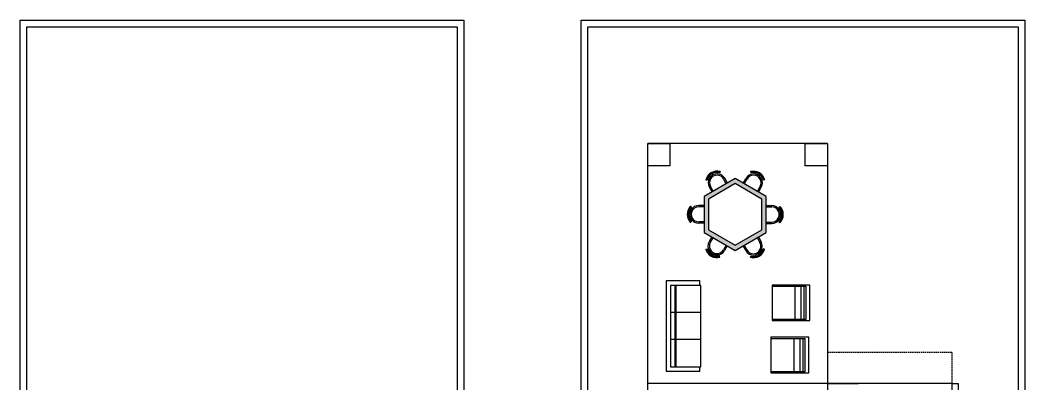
# Model space of a CAD drawing. Header units: millimetres. Extents: x 5374 to 20704, y 1840 to 7214.
# Drawn here: x 18439 to 20704, y 6395 to 7214 of the extents above; entities that cross this region are included whole.
import ezdxf

# ---------------------------------------------------------------- set-up
doc = ezdxf.new("R2010")
doc.units = ezdxf.units.MM
doc.linetypes.add('HIDDEN2', pattern=[4.7625, 3.175, -1.5875])
for name, color, linetype in [('01', 1, 'Continuous'), ('06', 6, 'Continuous'), ('Block1', 1, 'Continuous'), ('Block2', 2, 'Continuous')]:
    doc.layers.add(name, color=color, linetype=linetype)

# ---------------------------------------------------------------- blocks, each defined once
blk = doc.blocks.new('Mesa041')
at = {"layer": 'Block1'}
for p, q in [((18.8, 209.1), (16.7, 207)), ((-77.7, 174.8), (-77, 172)), ((78.4, 174.5), (77.6, 171.6)), ((-96.1, 143), (-93.2, 143.8)), ((96.8, 142.6), (93.9, 143.4)), ((-96.3, 74.1), (-93.4, 73.3)), ((96.6, 73.7), (93.7, 72.9)), ((-78, 42.3), (-77.2, 45.2)), ((78.2, 41.9), (77.4, 44.8)), ((-18.4, 7.6), (-16.3, 9.7)), ((18.4, 7.6), (16.3, 9.7))]:
    blk.add_line(p, q, dxfattribs=at)
at = {"layer": 'Block1', "const_width": 3}
for points in [[(17.8, 208.1, 0.414214), (-16.9, 208.1, 0.414214)], [(-77.3, 173.4, 0.414214), (-94.7, 143.4, 0.414214)], [(95.3, 143, 0.414214), (78, 173, 0.414214)], [(-94.9, 73.7, 0.414214), (-77.6, 43.7, 0.414214)], [(77.8, 43.3, 0.414214), (95.1, 73.3, 0.414214)], [(-17.3, 8.7, 0.414214), (17.3, 8.7, 0.414214)]]:
    blk.add_lwpolyline(points, format="xyb", dxfattribs=at)
at = {"layer": 'Block1'}
for points in [[(-40.2, 178.4), (-80.6, 108.4), (-40.2, 38.4), (40.6, 38.4), (81, 108.4), (40.6, 178.4)], [(-34.4, 168.4), (-69.1, 108.4), (-34.4, 48.4), (34.9, 48.4), (69.5, 108.4), (34.9, 168.4)]]:
    blk.add_lwpolyline(points, close=True, dxfattribs=at)
for centre, radius, start, end in [((0.4, 190.7), 26, 45, 135), ((0.4, 190.7), 23, 45, 135), ((-71, 149.7), 26, 105, 195), ((-71, 149.7), 23, 105, 195), ((71.7, 149.4), 23, 345, 75), ((71.7, 149.4), 26, 345, 75), ((-71.2, 67.4), 26, 165, 255), ((-71.2, 67.4), 23, 165, 255), ((71.4, 67), 23, 285, 15), ((71.4, 67), 26, 285, 15), ((0, 26), 26, 225, 315), ((0, 26), 23, 225, 315)]:
    blk.add_arc(centre, radius, start, end, dxfattribs=at)
for points in [[(-80.6, 108.4), (-69.1, 108.4), (-40.2, 178.4), (-34.4, 168.4)], [(-40.2, 178.4), (-34.4, 168.4), (40.6, 178.4), (34.9, 168.4)], [(69.5, 108.4), (81, 108.4), (34.9, 168.4), (40.6, 178.4)], [(-80.6, 108.4), (-69.1, 108.4), (-40.2, 38.4), (-34.4, 48.4)], [(34.9, 48.4), (40.6, 38.4), (69.5, 108.4), (81, 108.4)], [(-34.4, 48.4), (-40.2, 38.4), (34.9, 48.4), (40.6, 38.4)]]:
    blk.add_solid(points, dxfattribs=at)
at = {"layer": 'Block2'}
for p, q in [((-18, 209.1), (-15.8, 207)), ((-19.6, 178.4), (-19.6, 190.7)), ((-16.6, 178.4), (-16.6, 190.7)), ((17.4, 178.4), (17.4, 190.7)), ((20.4, 178.4), (20.4, 190.7)), ((-51.8, 158.3), (-62.5, 164.5)), ((50.9, 160.5), (61.7, 166.7)), ((52.4, 157.9), (63.2, 164.1)), ((-70.3, 126.2), (-81, 132.4)), ((-68.8, 128.8), (-79.5, 135)), ((69.4, 128.5), (80.2, 134.6)), ((70.9, 125.9), (81.7, 132)), ((-70.5, 90.9), (-81.2, 84.7)), ((-69, 88.3), (-79.7, 82.1)), ((69.2, 87.9), (79.9, 81.7)), ((70.7, 90.5), (81.4, 84.3)), ((-52, 58.8), (-62.7, 52.6)), ((-50.5, 56.2), (-61.2, 50)), ((50.7, 55.9), (61.4, 49.7)), ((52.2, 58.5), (62.9, 52.3)), ((-20, 38.4), (-20, 26)), ((-17, 38.4), (-17, 26)), ((17, 38.4), (17, 26)), ((20, 38.4), (20, 26))]:
    blk.add_line(p, q, dxfattribs=at)
blk.add_lwpolyline([(-50.3, 160.9), (-61, 167.1, 1.000032), (-81, 132.4)], format="xyb", dxfattribs=at)
for centre, radius, start, end in [((0.4, 190.7), 20, 0, 180.0037), ((0.4, 190.7), 17, 0, 180.0037), ((-71, 149.7), 17, 60, 240.0037), ((71.7, 149.4), 20, 300, 120.0037), ((71.7, 149.4), 17, 300, 120.0037), ((-71.2, 67.4), 20, 120, 300.0037), ((-71.2, 67.4), 17, 120, 300.0037), ((71.4, 67), 20, 240, 60.0037), ((71.4, 67), 17, 240, 60.0037), ((0, 26), 20, 180, 0.0037), ((0, 26), 17, 180, 0.0037)]:
    blk.add_arc(centre, radius, start, end, dxfattribs=at)
blk = doc.blocks.new('Sofa016a')
at = {"layer": 'Block1'}
for p, q in [((-91.44, -20.32), (91.44, -20.32)), ((-91.44, -22.86), (91.44, -22.86))]:
    blk.add_line(p, q, dxfattribs=at)
at = {"layer": 'Block2'}
for p, q in [((-101.6, 0), (-101.6, -76.2)), ((101.6, 0), (-101.6, 0)), ((101.6, -76.2), (101.6, 0)), ((91.44, -10.16), (-91.44, -10.16)), ((-91.44, -10.16), (-91.44, -78.74)), ((-30.48, -78.74), (-30.48, -10.16)), ((30.48, -78.74), (30.48, -10.16)), ((91.44, -78.74), (91.44, -10.16)), ((-101.6, -76.2), (-91.44, -76.2)), ((-91.44, -78.74), (91.44, -78.74)), ((91.44, -76.2), (101.6, -76.2))]:
    blk.add_line(p, q, dxfattribs=at)
blk = doc.blocks.new('Poltrona003')
at = {"layer": 'Block1', "linetype": 'ByBlock'}
for p, q in [((-88, 37.5), (-11.9, 37.5)), ((-36, -37.5), (-36, 37.5)), ((-23.3, 37.5), (-23.3, -37.5)), ((-15.7, -37.5), (-15.7, 37.5)), ((-11.9, 37.5), (-11.9, -37.5)), ((-11.9, -37.5), (-88, -37.5))]:
    blk.add_line(p, q, dxfattribs=at)
at = {"layer": 'Block2', "linetype": 'ByBlock'}
blk.add_lwpolyline([(-88, -40), (-3, -40), (-3, 40), (-88, 40)], close=True, dxfattribs=at)

msp = doc.modelspace()

# ---------------------------------------------------------------- linework, layer by layer
for p, q in [((19853.8, 6396.1), (19853.8, 6936.1)), ((20258.8, 6936.1), (19853.8, 6936.1)), ((20258.8, 6936.1), (20258.8, 6396.1)), ((20538.7, 6396.1), (20258.8, 6396.1)), ((20258.8, 6396.1), (20328.8, 6396.1))]:
    msp.add_line(p, q)
at = {"layer": '01', "linetype": 'HIDDEN2'}
for p, q in [((20538.7, 6466.1), (20258.8, 6466.1)), ((20258.8, 6466.1), (20258.8, 6396.1)), ((20538.7, 6466.1), (20538.7, 6396.1))]:
    msp.add_line(p, q, dxfattribs=at)
at = {"layer": '06'}
for p, q in [((18439.3, 4831.1), (18439.3, 7213.8)), ((18439.3, 7213.8), (19439.3, 7213.8)), ((19439.3, 7213.8), (19439.3, 4831.1)), ((19703.7, 4831.1), (19703.7, 7213.8)), ((19703.7, 7213.8), (20703.7, 7213.8)), ((20703.7, 7213.8), (20703.7, 4831.1)), ((18454.3, 4846.1), (18454.3, 7198.8)), ((18454.3, 7198.8), (19424.3, 7198.8)), ((19424.3, 7198.8), (19424.3, 4846.1)), ((19718.7, 4846.1), (19718.7, 7198.8)), ((19718.7, 7198.8), (20688.7, 7198.8)), ((20688.7, 7198.8), (20688.7, 4846.1)), ((20258.8, 6396.1), (19853.8, 6396.1)), ((20258.8, 6396.1), (20258.8, 6266.1)), ((20538.7, 6396.1), (20553.7, 6396.1)), ((20553.7, 6396.1), (20553.7, 6366.1))]:
    msp.add_line(p, q, dxfattribs=at)
for points in [[(19853.8, 6936.1), (19903.8, 6936.1), (19903.8, 6886.1), (19853.8, 6886.1)], [(20208.8, 6936.1), (20258.8, 6936.1), (20258.8, 6886.1), (20208.8, 6886.1)]]:
    msp.add_lwpolyline(points, close=True, dxfattribs=at)
for points in [[(19853.8, 6334.1), (19853.8, 6396.1)], [(20538.7, 6396.1), (20538.7, 6366.1)]]:
    msp.add_lwpolyline(points, dxfattribs=at)

# ---------------------------------------------------------------- block references
at = {"layer": '06', "rotation": 90}
for name, p in [('Mesa041', (20159.3, 6776.3)), ('Sofa016a', (19895, 6525.3))]:
    msp.add_blockref(name, p, dxfattribs=at)
at = {"layer": '06'}
for p in [(20222.1, 6577.6), (20219.5, 6460)]:
    msp.add_blockref('Poltrona003', p, dxfattribs=at)

doc.saveas('drawing.dxf')
